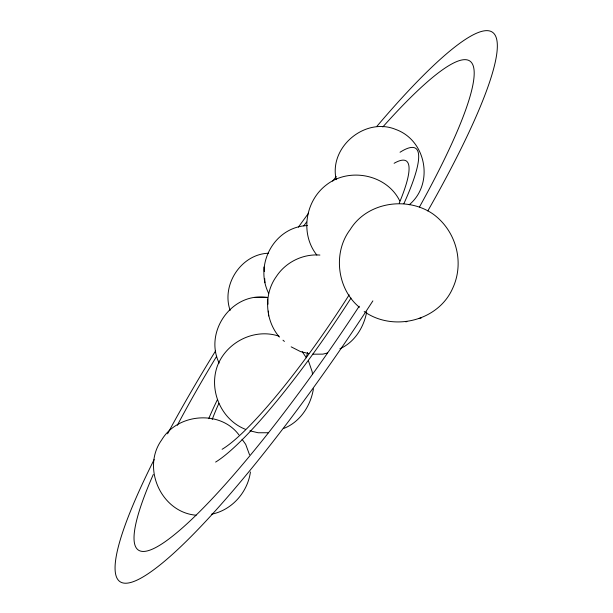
<?xml version="1.0" encoding="UTF-8"?>
<svg xmlns="http://www.w3.org/2000/svg" width="613" height="613" viewBox="0 0 613 613"><rect width="100%" height="100%" fill="white"/><g stroke="black" fill="none" stroke-linecap="round" stroke-linejoin="round"><path stroke-width="0.92" d="M268.632 293.298C254.104 264.203 274.517 226.787 307.397 225.569M279.405 337.081C265.207 320.622 263.452 294.462 276.233 276.693C285.558 262.28 302.768 253.698 319.902 255.069M250.433 471.949C247.644 492.354 231.768 510.292 211.362 514.253M306.469 357.042L307.565 352.544M313.419 388.826C310.661 405.944 299.972 422.303 283.321 428.61M366.689 311.948C363.838 327.327 354.575 342.322 339.901 348.766M409.178 204.803C434.173 184.046 426.495 140.5 395.806 129.466C365.08 116.685 328.622 147.243 336.231 179.67M364.191 311.527C392.91 331.878 437.858 321.358 452.486 288.723C464.807 262.808 456.325 231.109 433.33 214.236C407.453 195.961 367.026 202.006 350.199 229.576C332.606 252.625 337.112 289.029 359.425 307.297M254.686 297.497L267.345 297.382L266.494 297.374C231.561 292.271 203.953 331.924 219.155 363.088M405.814 321.856L406.879 321.587M418.917 318.515L421.338 317.894M327.457 352.981L322.928 354.13L312.53 354.199M268.348 253.23C241.047 254.226 221.155 284.953 230.151 310.408M268.41 432.747L258.134 432.755L249.889 430.816M278.992 336.185C254.449 327.894 226.343 342.115 217.309 366.199C208.589 390.573 221.262 419.844 245.468 429.33M308.822 353.548L300.516 351.594L291.167 346.843M196.106 515.211C161.342 512.414 141.373 468.056 161.625 440.027C177.333 413.423 220.251 409.576 238.94 434.908M282.984 340.184L284.409 341.426M242.051 439.26L245.683 444.341L249.537 454.8M302.232 351.732L306.37 357.785M316.837 255.054C300.071 233.974 305.075 201.087 326.354 184.927C349.211 166.935 386.849 174.452 399.737 200.895M308.439 360.812L312.178 371.746L312.53 374.413M267.636 299.067L267.965 304.224M268.348 311.097L268.655 315.925M264.011 267L264.287 271.574M264.686 278.409L264.946 282.677M400.051 152.254A191.693 30.895 -55.9 0 1 403.883 203.639M351.004 298.079A191.693 30.895 -55.9 0 1 215.615 462.072M208.704 418.679A191.693 30.895 -55.9 0 1 217.385 399.707M394.121 163.296A175.962 28.321 -55.9 0 1 399.247 203.095M349.172 294.853A175.962 28.321 -55.9 0 1 222.105 449.291M212.182 419.545A175.962 28.321 -55.9 0 1 218.856 403.385M382.803 126.975A295.497 46.19 -55.9 0 1 419.484 206.964M359.187 306.239A295.497 46.19 -55.9 0 1 175.012 534.176A295.497 46.19 -55.9 0 1 153.288 474.5M177.333 425.299A295.497 46.19 -55.9 0 1 216.665 356.268M303.757 225.883A295.497 46.19 -55.9 0 1 306.569 222.059M377.056 126.132A332.008 52.182 -55.9 0 1 427.797 210.949M372.873 300.883A332.008 52.182 -55.9 0 1 152.514 570.657A332.008 52.182 -55.9 0 1 154.147 459.574M167.571 433.805A332.008 52.182 -55.9 0 1 215.531 350.988M298.401 227.124A332.008 52.182 -55.9 0 1 308.546 213.209M332.69 181.119A332.008 52.182 -55.9 0 1 336.238 176.529"/></g></svg>
